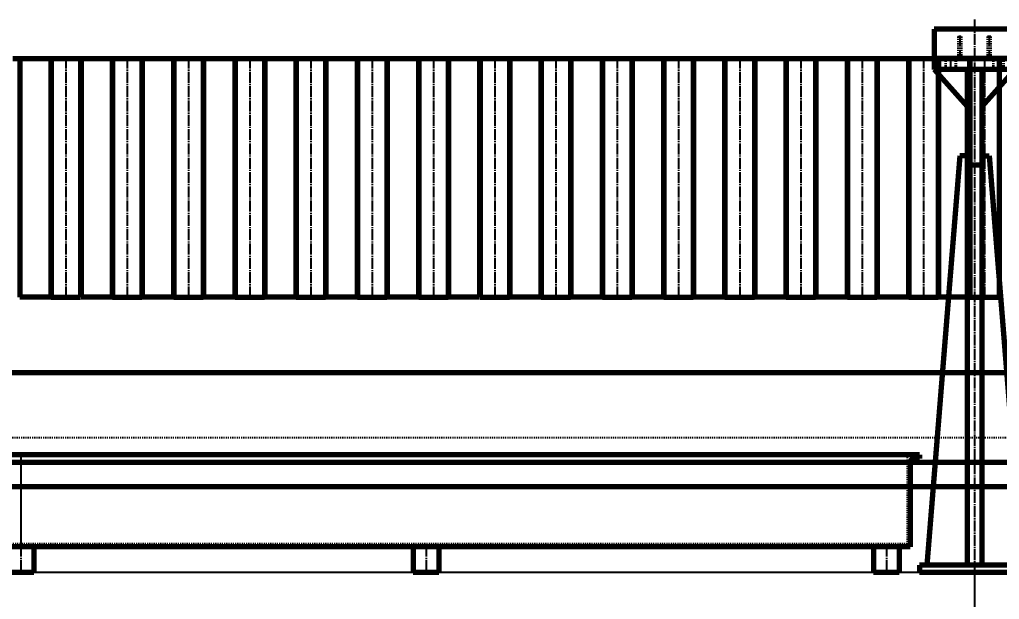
# Model space of a CAD drawing. Header units: millimetres. Extents: x -11880 to 11880, y -8400 to 8400.
# Drawn here: x -6086 to -3414, y 903 to 2483 of the extents above; entities that cross this region are included whole.
import ezdxf

# ---------------------------------------------------------------- set-up
doc = ezdxf.new("R2010")
doc.units = ezdxf.units.MM
for name, pattern in [('EB_DASH', [6, 3, -3]), ('EB_DASHDOT', [39, 30, -3, 3, -3]), ('EB_DASHDOTDOT', [45, 30, -3, 3, -3, 3, -3])]:
    doc.linetypes.add(name, pattern=pattern)
for name, color, linetype, lineweight in [('CAXA0', 7, 'Continuous', 70), ('CAXA1', 1, 'EB_DASHDOT', 25), ('CAXA2', 6, 'EB_DASH', 25), ('CAXA3', 7, 'Continuous', 25), ('CAXA4', 3, 'Continuous', 25)]:
    doc.layers.add(name, color=color, linetype=linetype, lineweight=lineweight)
doc.styles.add('标准', font='', dxfattribs={"width": 0.667})
doc.styles.get('标准').set_extended_font_data('FangSong_GB2312')
doc.dimstyles.new('标准', dxfattribs={"dimscale": 40, "dimtxt": 3.5, "dimasz": 3, "dimexe": 2, "dimexo": 0, "dimtad": 1, "dimdec": 1, "dimzin": 12, "dimdsep": 46, "dimtxsty": '标准', "dimcen": 0, "dimdle": 4, "dimaunit": 1, "dimazin": 2, "dimtfac": 1, "dimtdec": 3, "dimtmove": 0, "dimatfit": 3, "dimfxl": 1, "dimtolj": 1, "dimtzin": 0, "dimarcsym": 0})

# ---------------------------------------------------------------- blocks, each defined once
blk = doc.blocks.new('*D89')
at = {"layer": 'CAXA4', "linetype": 'Continuous', "lineweight": 25}
for points in [[(-8572.6, -1068.9), (-8452.6, -1083.9), (-8452.6, -1053.9)], [(1607.4, -1068.9), (1487.4, -1083.9), (1487.4, -1053.9)]]:
    blk.add_hatch(color=0, dxfattribs=at).paths.add_polyline_path(points, flags=0)
at = {"layer": 'CAXA4', "color": 0, "linetype": 'Continuous', "lineweight": 25}
for p, q in [((1607.4, 2073.6), (1607.4, -1148.9)), ((-8572.6, 696.7), (-8572.6, -1148.9)), ((-8572.6, -1068.9), (1607.4, -1068.9))]:
    blk.add_line(p, q, dxfattribs=at)
at = {"layer": 'CAXA4', "color": 0, "linetype": 'Continuous', "lineweight": 25, "insert": (-3670.5, -852.1), "char_height": 140, "attachment_point": 1, "style": '标准'}
blk.add_mtext('\\fFangSong_GB2312|b0|i0|p34;10180', dxfattribs=at)
blk = doc.blocks.new('*D99')
at = {"layer": 'CAXA4', "linetype": 'Continuous', "lineweight": 25}
for points in [[(-8572.6, -498.5), (-8452.6, -513.5), (-8452.6, -483.5)], [(-3482.6, -498.5), (-3602.6, -513.5), (-3602.6, -483.5)]]:
    blk.add_hatch(color=0, dxfattribs=at).paths.add_polyline_path(points, flags=0)
at = {"layer": 'CAXA4', "color": 0, "linetype": 'Continuous', "lineweight": 25}
for p, q in [((-3482.6, 996.7), (-3482.6, -578.5)), ((-8572.6, 696.7), (-8572.6, -578.5)), ((-8572.6, -498.5), (-3482.6, -498.5))]:
    blk.add_line(p, q, dxfattribs=at)
at = {"layer": 'CAXA4', "color": 0, "linetype": 'Continuous', "lineweight": 25, "insert": (-6176.5, -281.7), "char_height": 140, "attachment_point": 1, "style": '标准'}
blk.add_mtext('\\fFangSong_GB2312|b0|i0|p34;5090', dxfattribs=at)
blk = doc.blocks.new('*D304')
at = {"layer": 'CAXA4', "linetype": 'Continuous', "lineweight": 25}
for points in [[(-9267.6, -1944.8), (-9147.6, -1959.8), (-9147.6, -1929.8)], [(3862.4, -1944.8), (3742.4, -1959.8), (3742.4, -1929.8)]]:
    blk.add_hatch(color=0, dxfattribs=at).paths.add_polyline_path(points, flags=0)
at = {"layer": 'CAXA4', "color": 0, "linetype": 'Continuous', "lineweight": 25}
for p, q in [((-9267.6, 2376.7), (-9267.6, -2024.8)), ((3862.4, 1536.7), (3862.4, -2024.8)), ((-9267.6, -1944.8), (3862.4, -1944.8))]:
    blk.add_line(p, q, dxfattribs=at)
at = {"layer": 'CAXA4', "color": 0, "linetype": 'Continuous', "lineweight": 25, "insert": (-2890.5, -1728), "char_height": 140, "attachment_point": 1, "style": '标准'}
blk.add_mtext('\\fFangSong_GB2312|b0|i0|p34;13130', dxfattribs=at)
blk = doc.blocks.new('CAXBLOCK346', base_point=(-7795.7, 978.5))
at = {"layer": 'CAXA0'}
for p, q in [((-3632.6, 1296.7), (-8482.6, 1296.7)), ((-3632.6, 1286.7), (-3647.6, 1286.7)), ((-3632.6, 1296.7), (-3632.6, 1286.7)), ((-3657.6, 1276.7), (-3657.6, 1046.7)), ((-3657.6, 1046.7), (-8457.6, 1046.7)), ((-6047.6, 1046.7), (-6047.6, 976.7)), ((-5012.6, 1046.7), (-5012.6, 976.7)), ((-4942.6, 1046.7), (-4942.6, 976.7)), ((-3757.6, 1046.7), (-3757.6, 976.7)), ((-3687.6, 1046.7), (-3687.6, 976.7)), ((-6047.6, 976.7), (-6117.6, 976.7)), ((-4942.6, 976.7), (-5012.6, 976.7)), ((-3687.6, 976.7), (-3757.6, 976.7))]:
    blk.add_line(p, q, dxfattribs=at)
blk.add_arc((-3647.6, 1276.7), 10, 90, 180, dxfattribs=at)
at = {"layer": 'CAXA1', "linetype": 'EB_DASHDOT', "lineweight": 25}
for p, q in [((-6082.6, 1289.7), (-6082.6, 1043.7)), ((-6082.6, 1279.7), (-6082.6, 1043.7)), ((-6082.6, 1049.7), (-6082.6, 973.7)), ((-4977.6, 1049.7), (-4977.6, 973.7)), ((-3722.6, 1049.7), (-3722.6, 973.7))]:
    blk.add_line(p, q, dxfattribs=at)
at = {"layer": 'CAXA2', "color": 6, "linetype": 'EB_DASH', "lineweight": 25}
for p, q in [((-3665.6, 1296.7), (-3665.6, 1046.7)), ((-3665.6, 1054.7), (-8457.6, 1054.7))]:
    blk.add_line(p, q, dxfattribs=at)
blk = doc.blocks.new('CAXBLOCK348', base_point=(-3304.6, 1773.1))
at = {"layer": 'CAXA0', "color": 7, "linetype": 'Continuous', "lineweight": 70}
for p, q in [((-3372.6, 2456.7), (-3592.6, 2456.7)), ((-3592.6, 2456.7), (-3592.6, 2346.7)), ((-3372.6, 2456.7), (-3372.6, 2346.7)), ((-3372.6, 2376.7), (-3592.6, 2376.7)), ((-3372.6, 2346.7), (-3592.6, 2346.7)), ((-3592.6, 2346.7), (-3502.6, 2246.7)), ((-3502.6, 2346.7), (-3502.6, 996.7)), ((-3372.6, 2346.7), (-3462.6, 2246.7)), ((-3462.6, 2346.7), (-3462.6, 996.7)), ((-3502.6, 2111.7), (-3522.6, 2111.7)), ((-3462.6, 2111.7), (-3442.6, 2111.7)), ((-3462.6, 2086.7), (-3502.6, 2086.7)), ((-3332.6, 996.7), (-3632.6, 996.7)), ((-3632.6, 996.7), (-3632.6, 976.7)), ((-3332.6, 996.7), (-3332.6, 976.7)), ((-3332.6, 976.7), (-3632.6, 976.7))]:
    blk.add_line(p, q, dxfattribs=at)
at = {"layer": 'CAXA0', "linetype": 'Continuous', "lineweight": 70}
for p, q in [((-3522.6, 2111.7), (-3612.6, 996.7)), ((-3442.6, 2111.7), (-3352.6, 996.7)), ((-3372.6, 976.7), (-3592.6, 976.7))]:
    blk.add_line(p, q, dxfattribs=at)
at = {"layer": 'CAXA1', "linetype": 'EB_DASHDOT', "lineweight": 25}
for p, q in [((-3482.6, 2483), (-3482.6, 996.7)), ((-3522.6, 2439.7), (-3522.6, 2373.7)), ((-3442.6, 2439.7), (-3442.6, 2373.7)), ((-3547.6, 2378.9), (-3547.6, 2346.7)), ((-3417.6, 2378.9), (-3417.6, 2346.7))]:
    blk.add_line(p, q, dxfattribs=at)
at = {"layer": 'CAXA2', "color": 6, "linetype": 'EB_DASH', "lineweight": 25}
for p, q in [((-3527.6, 2436.7), (-3527.6, 2376.7)), ((-3527.6, 2436.7), (-3517.6, 2436.7)), ((-3517.6, 2436.7), (-3517.6, 2376.7)), ((-3447.6, 2436.7), (-3447.6, 2376.7)), ((-3437.6, 2436.7), (-3447.6, 2436.7)), ((-3437.6, 2436.7), (-3437.6, 2376.7)), ((-3562.6, 2376.7), (-3562.6, 2346.7)), ((-3560.6, 2376.7), (-3560.6, 2346.7)), ((-3534.6, 2376.7), (-3534.6, 2346.7)), ((-3532.6, 2376.7), (-3532.6, 2346.7)), ((-3432.6, 2376.7), (-3432.6, 2346.7)), ((-3430.6, 2376.7), (-3430.6, 2346.7)), ((-3404.6, 2376.7), (-3404.6, 2346.7)), ((-3402.6, 2376.7), (-3402.6, 2346.7))]:
    blk.add_line(p, q, dxfattribs=at)

msp = doc.modelspace()

# ---------------------------------------------------------------- linework, layer by layer
at = {"layer": 'CAXA0'}
for p, q in [((-6104.67, 2376.67), (683.38, 2376.67)), ((-5999.62, 2376.67), (-5999.62, 1726.67)), ((-5832.62, 2376.67), (-5832.62, 1726.67)), ((-5665.62, 2376.67), (-5665.62, 1726.67)), ((-5498.62, 2376.67), (-5498.62, 1726.67)), ((-5331.62, 2376.67), (-5331.62, 1726.67)), ((-5164.62, 2376.67), (-5164.62, 1726.67)), ((-4997.62, 2376.67), (-4997.62, 1726.67)), ((-4830.62, 2376.67), (-4830.62, 1726.67)), ((-4663.62, 2376.67), (-4663.62, 1726.67)), ((-4496.62, 2376.67), (-4496.62, 1726.67)), ((-4329.62, 2376.67), (-4329.62, 1726.67)), ((-4162.62, 2376.67), (-4162.62, 1726.67)), ((-3995.62, 2376.67), (-3995.62, 1726.67)), ((-3828.62, 2376.67), (-3828.62, 1726.67)), ((-3661.62, 2376.67), (-3661.62, 1726.67)), ((-3494.62, 2376.67), (-3494.62, 1726.67)), ((-8362.62, 1521.25), (658.88, 1521.25)), ((-8362.62, 1276.85), (658.88, 1276.85)), ((658.88, 1210.17), (-8394.12, 1210.17))]:
    msp.add_line(p, q, dxfattribs=at)
at = {"layer": 'CAXA0', "linetype": 'Continuous', "lineweight": 70}
for p, q in [((-6085.62, 2376.67), (-6085.62, 1726.67)), ((-6000.62, 2376.67), (-6000.62, 1726.67)), ((-5999.62, 2376.67), (-5999.62, 1726.67)), ((-5919.62, 2376.67), (-5919.62, 1726.67)), ((-5918.62, 2376.67), (-5918.62, 1726.67)), ((-5833.62, 2376.67), (-5833.62, 1726.67)), ((-5832.62, 2376.67), (-5832.62, 1726.67)), ((-5752.62, 2376.67), (-5752.62, 1726.67)), ((-5751.62, 2376.67), (-5751.62, 1726.67)), ((-5666.62, 2376.67), (-5666.62, 1726.67)), ((-5665.62, 2376.67), (-5665.62, 1726.67)), ((-5585.62, 2376.67), (-5585.62, 1726.67)), ((-5584.62, 2376.67), (-5584.62, 1726.67)), ((-5499.62, 2376.67), (-5499.62, 1726.67)), ((-5498.62, 2376.67), (-5498.62, 1726.67)), ((-5418.62, 2376.67), (-5418.62, 1726.67)), ((-5417.62, 2376.67), (-5417.62, 1726.67)), ((-5332.62, 2376.67), (-5332.62, 1726.67)), ((-5331.62, 2376.67), (-5331.62, 1726.67)), ((-5251.62, 2376.67), (-5251.62, 1726.67)), ((-5250.62, 2376.67), (-5250.62, 1726.67)), ((-5165.62, 2376.67), (-5165.62, 1726.67)), ((-5164.62, 2376.67), (-5164.62, 1726.67)), ((-5084.62, 2376.67), (-5084.62, 1726.67)), ((-5083.62, 2376.67), (-5083.62, 1726.67)), ((-4998.62, 2376.67), (-4998.62, 1726.67)), ((-4997.62, 2376.67), (-4997.62, 1726.67)), ((-4917.62, 2376.67), (-4917.62, 1726.67)), ((-4916.62, 2376.67), (-4916.62, 1726.67)), ((-4831.62, 2376.67), (-4831.62, 1726.67)), ((-4830.62, 2376.67), (-4830.62, 1726.67)), ((-4750.62, 2376.67), (-4750.62, 1726.67)), ((-4749.62, 2376.67), (-4749.62, 1726.67)), ((-4664.62, 2376.67), (-4664.62, 1726.67)), ((-4663.62, 2376.67), (-4663.62, 1726.67)), ((-4583.62, 2376.67), (-4583.62, 1726.67)), ((-4582.62, 2376.67), (-4582.62, 1726.67)), ((-4497.62, 2376.67), (-4497.62, 1726.67)), ((-4496.62, 2376.67), (-4496.62, 1726.67)), ((-4416.62, 2376.67), (-4416.62, 1726.67)), ((-4415.62, 2376.67), (-4415.62, 1726.67)), ((-4330.62, 2376.67), (-4330.62, 1726.67)), ((-4329.62, 2376.67), (-4329.62, 1726.67)), ((-4249.62, 2376.67), (-4249.62, 1726.67)), ((-4248.62, 2376.67), (-4248.62, 1726.67)), ((-4163.62, 2376.67), (-4163.62, 1726.67)), ((-4162.62, 2376.67), (-4162.62, 1726.67)), ((-4082.62, 2376.67), (-4082.62, 1726.67)), ((-4081.62, 2376.67), (-4081.62, 1726.67)), ((-3996.62, 2376.67), (-3996.62, 1726.67)), ((-3995.62, 2376.67), (-3995.62, 1726.67)), ((-3915.62, 2376.67), (-3915.62, 1726.67)), ((-3914.62, 2376.67), (-3914.62, 1726.67)), ((-3829.62, 2376.67), (-3829.62, 1726.67)), ((-3828.62, 2376.67), (-3828.62, 1726.67)), ((-3748.62, 2376.67), (-3748.62, 1726.67)), ((-3747.62, 2376.67), (-3747.62, 1726.67)), ((-3662.62, 2376.67), (-3662.62, 1726.67)), ((-3661.62, 2376.67), (-3661.62, 1726.67)), ((-3581.62, 2376.67), (-3581.62, 1726.67)), ((-3580.62, 2376.67), (-3580.62, 1726.67)), ((-3495.62, 2376.67), (-3495.62, 1726.67)), ((-3494.62, 2376.67), (-3494.62, 1726.67)), ((-3414.62, 2376.67), (-3414.62, 1726.67)), ((-6000.62, 1726.67), (-6085.62, 1726.67)), ((-5999.62, 1726.67), (-5919.62, 1726.67)), ((-5833.62, 1726.67), (-5918.62, 1726.67)), ((-5832.62, 1726.67), (-5752.62, 1726.67)), ((-5666.62, 1726.67), (-5751.62, 1726.67)), ((-5665.62, 1726.67), (-5585.62, 1726.67)), ((-5499.62, 1726.67), (-5584.62, 1726.67)), ((-5498.62, 1726.67), (-5418.62, 1726.67)), ((-5332.62, 1726.67), (-5417.62, 1726.67)), ((-5331.62, 1726.67), (-5251.62, 1726.67)), ((-5165.62, 1726.67), (-5250.62, 1726.67)), ((-5164.62, 1726.67), (-5084.62, 1726.67)), ((-4998.62, 1726.67), (-5083.62, 1726.67)), ((-4997.62, 1726.67), (-4917.62, 1726.67)), ((-4831.62, 1726.67), (-4916.62, 1726.67)), ((-4830.62, 1726.67), (-4750.62, 1726.67)), ((-4664.62, 1726.67), (-4749.62, 1726.67)), ((-4663.62, 1726.67), (-4583.62, 1726.67)), ((-4497.62, 1726.67), (-4582.62, 1726.67)), ((-4496.62, 1726.67), (-4416.62, 1726.67)), ((-4330.62, 1726.67), (-4415.62, 1726.67)), ((-4329.62, 1726.67), (-4249.62, 1726.67)), ((-4163.62, 1726.67), (-4248.62, 1726.67)), ((-4162.62, 1726.67), (-4082.62, 1726.67)), ((-3996.62, 1726.67), (-4081.62, 1726.67)), ((-3995.62, 1726.67), (-3915.62, 1726.67)), ((-3829.62, 1726.67), (-3914.62, 1726.67)), ((-3828.62, 1726.67), (-3748.62, 1726.67)), ((-3662.62, 1726.67), (-3747.62, 1726.67)), ((-3661.62, 1726.67), (-3581.62, 1726.67)), ((-3495.62, 1726.67), (-3580.62, 1726.67)), ((-3494.62, 1726.67), (-3414.62, 1726.67))]:
    msp.add_line(p, q, dxfattribs=at)
at = {"layer": 'CAXA1', "linetype": 'EB_DASHDOT', "lineweight": 25}
for p, q in [((-5959.62, 2379.67), (-5959.62, 1723.67)), ((-5792.62, 2379.67), (-5792.62, 1723.67)), ((-5625.62, 2379.67), (-5625.62, 1723.67)), ((-5458.62, 2379.67), (-5458.62, 1723.67)), ((-5291.62, 2379.67), (-5291.62, 1723.67)), ((-5124.62, 2379.67), (-5124.62, 1723.67)), ((-4957.62, 2379.67), (-4957.62, 1723.67)), ((-4790.62, 2379.67), (-4790.62, 1723.67)), ((-4623.62, 2379.67), (-4623.62, 1723.67)), ((-4456.62, 2379.67), (-4456.62, 1723.67)), ((-4289.62, 2379.67), (-4289.62, 1723.67)), ((-4122.62, 2379.67), (-4122.62, 1723.67)), ((-3955.62, 2379.67), (-3955.62, 1723.67)), ((-3788.62, 2379.67), (-3788.62, 1723.67)), ((-3621.62, 2379.67), (-3621.62, 1723.67)), ((-3454.62, 2379.67), (-3454.62, 1723.67))]:
    msp.add_line(p, q, dxfattribs=at)
at = {"layer": 'CAXA2', "linetype": 'EB_DASH', "lineweight": 25}
msp.add_line((658.88, 1343.17), (-8362.62, 1343.17), dxfattribs=at)
at = {"layer": 'CAXA3', "color": 5, "linetype": 'EB_DASHDOTDOT', "lineweight": 25}
msp.add_line((4462.38, 976.67), (-10726.35, 976.67), dxfattribs=at)
at = {"layer": 'CAXA3', "color": 2}
msp.add_line((-796.62, 976.67), (-6100.72, 976.67), dxfattribs=at)

# ---------------------------------------------------------------- block references
at = {"layer": 'CAXA0', "linetype": 'Continuous', "lineweight": 70}
for name, p in [('CAXBLOCK348', (-3304.6, 1773.05)), ('CAXBLOCK346', (-7795.66, 978.5))]:
    msp.add_blockref(name, p, dxfattribs=at)

# ---------------------------------------------------------------- dimensions: what is measured, and where the dimension line sits
at = {"layer": 'CAXA4', "linetype": 'Continuous', "lineweight": 70}
for base, p1, p2, text, picture, middle in [((-2702.59, -1944.84), (-9267.62, 2376.67), (3862.43, 1536.67), '\\fFangSong_GB2312;13130', '*D304', (-2702.59, -1823.94)), ((-3482.62, -1068.89), (-8572.62, 696.67), (1607.38, 2073.63), '\\fFangSong_GB2312;10180', '*D89', (-3482.62, -947.99)), ((-6027.62, -498.54), (-8572.62, 696.67), (-3482.62, 996.67), '\\fFangSong_GB2312;5090', '*D99', (-6027.62, -377.64))]:
    dim = msp.add_linear_dim(base=base, p1=p1, p2=p2, text=text, dimstyle='标准', dxfattribs=at)
    dim.commit()
    dim.dimension.update_dxf_attribs({"geometry": picture, "text_midpoint": middle})

doc.saveas('drawing.dxf')
